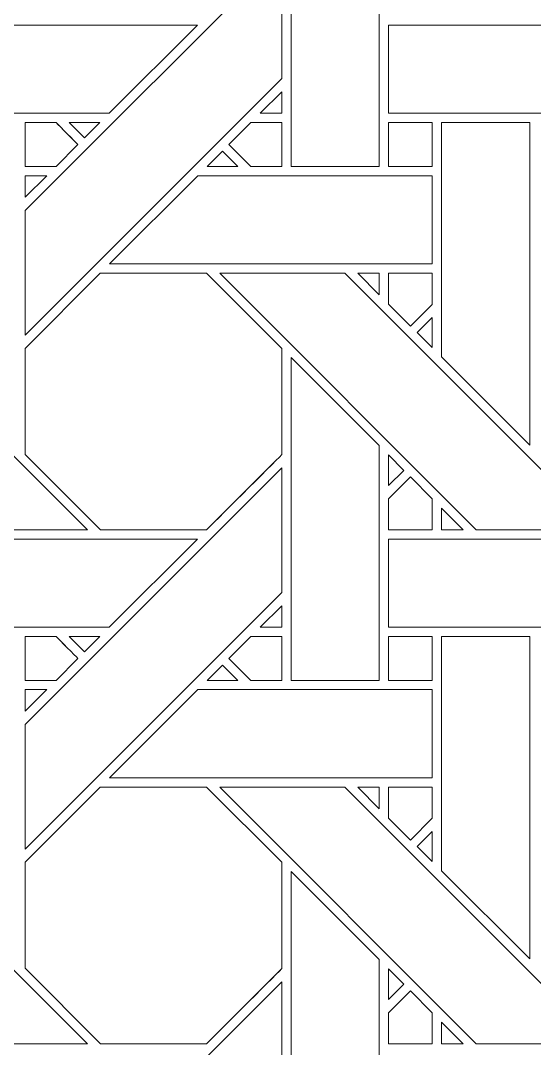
# Model space of a CAD drawing. Header units: inches. Extents: x 3.4 to 21.4, y 0.1 to 18.1.
# Drawn here: x 12.612 to 13.561, y 4.58 to 6.477 of the extents above; entities that cross this region are included whole.
import ezdxf

# ---------------------------------------------------------------- set-up
doc = ezdxf.new("R2010")
doc.units = ezdxf.units.IN
doc.header["$MEASUREMENT"] = 0
doc.layers.add('Design', color=7, linetype='Continuous', lineweight=0)

msp = doc.modelspace()

# ---------------------------------------------------------------- linework, layer by layer
at = {"layer": 'Design'}
for points, knots in [([(3.3829, 18.0948), (3.3829, 18.0948), (3.3829, 0.0948), (3.3829, 0.0948), (3.3829, 0.0948), (21.3829, 0.0948), (21.3829, 0.0948), (21.3829, 0.0948), (21.3829, 18.0948), (21.3829, 18.0948), (21.3829, 18.0948), (3.3829, 18.0948), (3.3829, 18.0948)], [0, 0, 0, 0, 1, 1, 1, 2, 2, 2, 3, 3, 3, 4, 4, 4, 4]), ([(4.2402, 17.2374), (4.2402, 17.2374), (4.2402, 0.9521), (4.2402, 0.9521), (4.2402, 0.9521), (20.5255, 0.9521), (20.5255, 0.9521), (20.5255, 0.9521), (20.5255, 17.2374), (20.5255, 17.2374), (20.5255, 17.2374), (4.2402, 17.2374), (4.2402, 17.2374)], [0, 0, 0, 0, 1, 1, 1, 2, 2, 2, 3, 3, 3, 4, 4, 4, 4]), ([(13.274, 6.6419), (13.274, 6.6419), (13.274, 6.2082), (13.274, 6.2082), (13.274, 6.2082), (13.1112, 6.2082), (13.1112, 6.2082), (13.1112, 6.2082), (13.1112, 6.8041), (13.1112, 6.8041), (13.1112, 6.8041), (13.274, 6.6419), (13.274, 6.6419)], [0, 0, 0, 0, 1, 1, 1, 2, 2, 2, 3, 3, 3, 4, 4, 4, 4]), ([(12.6204, 6.1269), (12.6204, 6.1269), (13.0941, 6.6005), (13.0941, 6.6005), (13.0941, 6.6005), (13.0941, 6.3705), (13.0941, 6.3705), (13.0941, 6.3705), (12.6204, 5.8968), (12.6204, 5.8968), (12.6204, 5.8968), (12.6204, 6.1269), (12.6204, 6.1269)], [0, 0, 0, 0, 1, 1, 1, 2, 2, 2, 3, 3, 3, 4, 4, 4, 4]), ([(12.3425, 6.3063), (12.3425, 6.3063), (12.3425, 6.469), (12.3425, 6.469), (12.3425, 6.469), (12.9382, 6.469), (12.9382, 6.469), (12.9382, 6.469), (12.7755, 6.3063), (12.7755, 6.3063), (12.7755, 6.3063), (12.3425, 6.3063), (12.3425, 6.3063)], [0, 0, 0, 0, 1, 1, 1, 2, 2, 2, 3, 3, 3, 4, 4, 4, 4]), ([(13.2913, 6.3063), (13.2913, 6.3063), (13.2913, 6.469), (13.2913, 6.469), (13.2913, 6.469), (13.887, 6.469), (13.887, 6.469), (13.887, 6.469), (13.7242, 6.3063), (13.7242, 6.3063), (13.7242, 6.3063), (13.2913, 6.3063), (13.2913, 6.3063)], [0, 0, 0, 0, 1, 1, 1, 2, 2, 2, 3, 3, 3, 4, 4, 4, 4]), ([(13.0543, 6.3063), (13.0543, 6.3063), (13.0941, 6.3461), (13.0941, 6.3461), (13.0941, 6.3461), (13.0941, 6.3063), (13.0941, 6.3063), (13.0941, 6.3063), (13.0543, 6.3063), (13.0543, 6.3063)], [0, 0, 0, 0, 1, 1, 1, 2, 2, 2, 3, 3, 3, 3]), ([(12.6775, 6.289), (12.6826, 6.2839), (12.7134, 6.2531), (12.7178, 6.2486), (12.7178, 6.2486), (12.6774, 6.2082), (12.6774, 6.2082), (12.6774, 6.2082), (12.6204, 6.2082), (12.6204, 6.2082), (12.6204, 6.2082), (12.6204, 6.289), (12.6204, 6.289), (12.6204, 6.289), (12.6775, 6.289), (12.6775, 6.289)], [0, 0, 0, 0, 1, 1, 1, 2, 2, 2, 3, 3, 3, 4, 4, 4, 5, 5, 5, 5]), ([(12.6204, 6.289), (12.6204, 6.289), (12.6775, 6.289), (12.6775, 6.289), (12.6829, 6.2836), (12.7178, 6.2486), (12.7178, 6.2486), (12.7178, 6.2486), (12.6774, 6.2082), (12.6774, 6.2082), (12.6774, 6.2082), (12.6204, 6.2082), (12.6204, 6.2082), (12.6204, 6.2082), (12.6204, 6.289), (12.6204, 6.289)], [0, 0, 0, 0, 1, 1, 1, 2, 2, 2, 3, 3, 3, 4, 4, 4, 5, 5, 5, 5]), ([(12.7583, 6.289), (12.7583, 6.289), (12.73, 6.2608), (12.73, 6.2608), (12.73, 6.2608), (12.7018, 6.289), (12.7018, 6.289), (12.7018, 6.289), (12.7583, 6.289), (12.7583, 6.289)], [0, 0, 0, 0, 1, 1, 1, 2, 2, 2, 3, 3, 3, 3]), ([(13.037, 6.2082), (13.037, 6.2082), (12.9966, 6.2486), (12.9966, 6.2486), (12.9966, 6.2486), (13.037, 6.289), (13.037, 6.289), (13.037, 6.289), (13.0941, 6.289), (13.0941, 6.289), (13.0941, 6.289), (13.0941, 6.2082), (13.0941, 6.2082), (13.0941, 6.2082), (13.037, 6.2082), (13.037, 6.2082)], [0, 0, 0, 0, 1, 1, 1, 2, 2, 2, 3, 3, 3, 4, 4, 4, 5, 5, 5, 5]), ([(12.9966, 6.2486), (12.9966, 6.2486), (13.037, 6.289), (13.037, 6.289), (13.037, 6.289), (13.0941, 6.289), (13.0941, 6.289), (13.0941, 6.289), (13.0941, 6.2082), (13.0941, 6.2082), (13.0941, 6.2082), (13.037, 6.2082), (13.037, 6.2082), (13.037, 6.2082), (12.9966, 6.2486), (12.9966, 6.2486)], [0, 0, 0, 0, 1, 1, 1, 2, 2, 2, 3, 3, 3, 4, 4, 4, 5, 5, 5, 5]), ([(13.2913, 6.289), (13.2913, 6.289), (13.3715, 6.289), (13.3715, 6.289), (13.3715, 6.289), (13.3715, 6.2082), (13.3715, 6.2082), (13.3715, 6.2082), (13.2913, 6.2082), (13.2913, 6.2082), (13.2913, 6.2082), (13.2913, 6.289), (13.2913, 6.289)], [0, 0, 0, 0, 1, 1, 1, 2, 2, 2, 3, 3, 3, 4, 4, 4, 4]), ([(13.3715, 6.289), (13.3715, 6.289), (13.3715, 6.2082), (13.3715, 6.2082), (13.3715, 6.2082), (13.2913, 6.2082), (13.2913, 6.2082), (13.2913, 6.2082), (13.2913, 6.289), (13.2913, 6.289), (13.2913, 6.289), (13.3715, 6.289), (13.3715, 6.289)], [0, 0, 0, 0, 1, 1, 1, 2, 2, 2, 3, 3, 3, 4, 4, 4, 4]), ([(13.552, 6.289), (13.552, 6.289), (13.552, 5.6939), (13.552, 5.6939), (13.552, 5.6939), (13.3891, 5.8568), (13.3891, 5.8568), (13.3891, 5.8568), (13.3891, 6.289), (13.3891, 6.289), (13.3891, 6.289), (13.552, 6.289), (13.552, 6.289)], [0, 0, 0, 0, 1, 1, 1, 2, 2, 2, 3, 3, 3, 4, 4, 4, 4]), ([(13.0127, 6.2082), (13.0127, 6.2082), (12.9562, 6.2082), (12.9562, 6.2082), (12.9562, 6.2082), (12.9845, 6.2365), (12.9845, 6.2365), (12.9845, 6.2365), (13.0127, 6.2082), (13.0127, 6.2082)], [0, 0, 0, 0, 1, 1, 1, 2, 2, 2, 3, 3, 3, 3]), ([(12.6602, 6.1911), (12.6602, 6.1911), (12.6204, 6.1513), (12.6204, 6.1513), (12.6204, 6.1513), (12.6204, 6.1911), (12.6204, 6.1911), (12.6204, 6.1911), (12.6602, 6.1911), (12.6602, 6.1911)], [0, 0, 0, 0, 1, 1, 1, 2, 2, 2, 3, 3, 3, 3]), ([(12.7762, 6.0283), (12.7762, 6.0283), (12.9391, 6.1911), (12.9391, 6.1911), (12.9391, 6.1911), (13.3715, 6.1911), (13.3715, 6.1911), (13.3715, 6.1911), (13.3715, 6.0283), (13.3715, 6.0283), (13.3715, 6.0283), (12.7762, 6.0283), (12.7762, 6.0283)], [0, 0, 0, 0, 1, 1, 1, 2, 2, 2, 3, 3, 3, 4, 4, 4, 4]), ([(12.0308, 6.0112), (12.0308, 6.0112), (12.2618, 6.0112), (12.2618, 6.0112), (12.2618, 6.0112), (12.7354, 5.5375), (12.7354, 5.5375), (12.7354, 5.5375), (12.5044, 5.5375), (12.5044, 5.5375), (12.5044, 5.5375), (12.0308, 6.0112), (12.0308, 6.0112)], [0, 0, 0, 0, 1, 1, 1, 2, 2, 2, 3, 3, 3, 4, 4, 4, 4]), ([(12.7591, 6.0111), (12.7591, 6.0111), (12.9553, 6.0111), (12.9553, 6.0111), (12.9553, 6.0111), (13.0941, 5.8724), (13.0941, 5.8724), (13.0941, 5.8724), (13.0941, 5.6762), (13.0941, 5.6762), (13.0763, 5.6582), (12.9643, 5.5465), (12.9553, 5.5375), (12.9553, 5.5375), (12.7596, 5.5375), (12.7596, 5.5375), (12.7596, 5.5375), (12.6204, 5.6767), (12.6204, 5.6767), (12.6204, 5.6767), (12.6204, 5.8724), (12.6204, 5.8724), (12.6204, 5.8724), (12.7591, 6.0111), (12.7591, 6.0111)], [0, 0, 0, 0, 1, 1, 1, 2, 2, 2, 3, 3, 3, 4, 4, 4, 5, 5, 5, 6, 6, 6, 7, 7, 7, 8, 8, 8, 8]), ([(12.6204, 5.6767), (12.6204, 5.6767), (12.6204, 5.8724), (12.6204, 5.8724), (12.6204, 5.8724), (12.7591, 6.0111), (12.7591, 6.0111), (12.7591, 6.0111), (12.9553, 6.0111), (12.9553, 6.0111), (12.9553, 6.0111), (13.0941, 5.8724), (13.0941, 5.8724), (13.0941, 5.8724), (13.0941, 5.6762), (13.0941, 5.6762), (13.0756, 5.6576), (12.9638, 5.546), (12.9553, 5.5375), (12.9553, 5.5375), (12.7596, 5.5375), (12.7596, 5.5375), (12.7596, 5.5375), (12.6204, 5.6767), (12.6204, 5.6767)], [0, 0, 0, 0, 1, 1, 1, 2, 2, 2, 3, 3, 3, 4, 4, 4, 5, 5, 5, 6, 6, 6, 7, 7, 7, 8, 8, 8, 8]), ([(12.9795, 6.0112), (12.9795, 6.0112), (13.2105, 6.0112), (13.2105, 6.0112), (13.2105, 6.0112), (13.6841, 5.5375), (13.6841, 5.5375), (13.6841, 5.5375), (13.4531, 5.5375), (13.4531, 5.5375), (13.4531, 5.5375), (12.9795, 6.0112), (12.9795, 6.0112)], [0, 0, 0, 0, 1, 1, 1, 2, 2, 2, 3, 3, 3, 4, 4, 4, 4]), ([(13.2741, 6.0111), (13.2741, 6.0111), (13.2741, 5.9713), (13.2741, 5.9713), (13.2741, 5.9713), (13.2346, 6.0111), (13.2346, 6.0111), (13.2346, 6.0111), (13.2741, 6.0111), (13.2741, 6.0111)], [0, 0, 0, 0, 1, 1, 1, 2, 2, 2, 3, 3, 3, 3]), ([(13.3715, 6.0111), (13.3715, 6.0111), (13.3715, 5.9535), (13.3715, 5.9535), (13.3715, 5.9535), (13.3316, 5.9136), (13.3316, 5.9136), (13.3316, 5.9136), (13.2913, 5.9539), (13.2913, 5.9539), (13.2913, 5.9539), (13.2913, 6.0111), (13.2913, 6.0111), (13.2913, 6.0111), (13.3715, 6.0111), (13.3715, 6.0111)], [0, 0, 0, 0, 1, 1, 1, 2, 2, 2, 3, 3, 3, 4, 4, 4, 5, 5, 5, 5]), ([(13.3316, 5.9136), (13.3316, 5.9136), (13.2913, 5.9539), (13.2913, 5.9539), (13.2913, 5.9539), (13.2913, 6.0111), (13.2913, 6.0111), (13.2913, 6.0111), (13.3715, 6.0111), (13.3715, 6.0111), (13.3715, 6.0111), (13.3715, 5.9535), (13.3715, 5.9535), (13.3715, 5.9535), (13.3316, 5.9136), (13.3316, 5.9136)], [0, 0, 0, 0, 1, 1, 1, 2, 2, 2, 3, 3, 3, 4, 4, 4, 5, 5, 5, 5]), ([(13.3715, 5.9293), (13.3715, 5.9293), (13.3715, 5.8741), (13.3715, 5.8741), (13.3715, 5.8741), (13.3438, 5.9015), (13.3438, 5.9015), (13.3438, 5.9015), (13.3715, 5.9293), (13.3715, 5.9293)], [0, 0, 0, 0, 1, 1, 1, 2, 2, 2, 3, 3, 3, 3]), ([(13.274, 5.6932), (13.274, 5.6932), (13.274, 5.2595), (13.274, 5.2595), (13.274, 5.2595), (13.1112, 5.2595), (13.1112, 5.2595), (13.1112, 5.2595), (13.1112, 5.8553), (13.1112, 5.8553), (13.1112, 5.8553), (13.274, 5.6932), (13.274, 5.6932)], [0, 0, 0, 0, 1, 1, 1, 2, 2, 2, 3, 3, 3, 4, 4, 4, 4]), ([(13.2913, 5.6189), (13.2913, 5.6189), (13.2913, 5.6757), (13.2913, 5.6757), (13.2913, 5.6757), (13.3195, 5.6471), (13.3195, 5.6471), (13.3195, 5.6471), (13.2913, 5.6189), (13.2913, 5.6189)], [0, 0, 0, 0, 1, 1, 1, 2, 2, 2, 3, 3, 3, 3]), ([(12.6204, 5.1782), (12.6204, 5.1782), (13.0941, 5.6518), (13.0941, 5.6518), (13.0941, 5.6518), (13.0941, 5.4217), (13.0941, 5.4217), (13.0941, 5.4217), (12.6204, 4.9481), (12.6204, 4.9481), (12.6204, 4.9481), (12.6204, 5.1782), (12.6204, 5.1782)], [0, 0, 0, 0, 1, 1, 1, 2, 2, 2, 3, 3, 3, 4, 4, 4, 4]), ([(13.2913, 5.5372), (13.2913, 5.5372), (13.2913, 5.5945), (13.2913, 5.5945), (13.2913, 5.5945), (13.3316, 5.6349), (13.3316, 5.6349), (13.3316, 5.6349), (13.3719, 5.5945), (13.3719, 5.5945), (13.3719, 5.5945), (13.3719, 5.5372), (13.3719, 5.5372), (13.3719, 5.5372), (13.2913, 5.5372), (13.2913, 5.5372)], [0, 0, 0, 0, 1, 1, 1, 2, 2, 2, 3, 3, 3, 4, 4, 4, 5, 5, 5, 5]), ([(13.3316, 5.6349), (13.3316, 5.6349), (13.3719, 5.5945), (13.3719, 5.5945), (13.3719, 5.5945), (13.3719, 5.5372), (13.3719, 5.5372), (13.3719, 5.5372), (13.2913, 5.5372), (13.2913, 5.5372), (13.2913, 5.5372), (13.2913, 5.5945), (13.2913, 5.5945), (13.2913, 5.5945), (13.3316, 5.6349), (13.3316, 5.6349)], [0, 0, 0, 0, 1, 1, 1, 2, 2, 2, 3, 3, 3, 4, 4, 4, 5, 5, 5, 5]), ([(13.4289, 5.5375), (13.4289, 5.5375), (13.3892, 5.5375), (13.3892, 5.5375), (13.3892, 5.5375), (13.3892, 5.5773), (13.3892, 5.5773), (13.3892, 5.5773), (13.4289, 5.5375), (13.4289, 5.5375)], [0, 0, 0, 0, 1, 1, 1, 2, 2, 2, 3, 3, 3, 3]), ([(12.3425, 5.3576), (12.3425, 5.3576), (12.3425, 5.5203), (12.3425, 5.5203), (12.3425, 5.5203), (12.9382, 5.5203), (12.9382, 5.5203), (12.9382, 5.5203), (12.7755, 5.3576), (12.7755, 5.3576), (12.7755, 5.3576), (12.3425, 5.3576), (12.3425, 5.3576)], [0, 0, 0, 0, 1, 1, 1, 2, 2, 2, 3, 3, 3, 4, 4, 4, 4]), ([(13.2913, 5.3576), (13.2913, 5.3576), (13.2913, 5.5203), (13.2913, 5.5203), (13.2913, 5.5203), (13.887, 5.5203), (13.887, 5.5203), (13.887, 5.5203), (13.7242, 5.3576), (13.7242, 5.3576), (13.7242, 5.3576), (13.2913, 5.3576), (13.2913, 5.3576)], [0, 0, 0, 0, 1, 1, 1, 2, 2, 2, 3, 3, 3, 4, 4, 4, 4]), ([(13.0543, 5.3576), (13.0543, 5.3576), (13.0941, 5.3973), (13.0941, 5.3973), (13.0941, 5.3973), (13.0941, 5.3576), (13.0941, 5.3576), (13.0941, 5.3576), (13.0543, 5.3576), (13.0543, 5.3576)], [0, 0, 0, 0, 1, 1, 1, 2, 2, 2, 3, 3, 3, 3]), ([(12.6775, 5.3403), (12.6826, 5.3351), (12.7134, 5.3043), (12.7178, 5.2999), (12.7178, 5.2999), (12.6774, 5.2595), (12.6774, 5.2595), (12.6774, 5.2595), (12.6204, 5.2595), (12.6204, 5.2595), (12.6204, 5.2595), (12.6204, 5.3403), (12.6204, 5.3403), (12.6204, 5.3403), (12.6775, 5.3403), (12.6775, 5.3403)], [0, 0, 0, 0, 1, 1, 1, 2, 2, 2, 3, 3, 3, 4, 4, 4, 5, 5, 5, 5]), ([(12.6204, 5.3403), (12.6204, 5.3403), (12.6775, 5.3403), (12.6775, 5.3403), (12.6828, 5.335), (12.7136, 5.3041), (12.7178, 5.2999), (12.7178, 5.2999), (12.6774, 5.2595), (12.6774, 5.2595), (12.6774, 5.2595), (12.6204, 5.2595), (12.6204, 5.2595), (12.6204, 5.2595), (12.6204, 5.3403), (12.6204, 5.3403)], [0, 0, 0, 0, 1, 1, 1, 2, 2, 2, 3, 3, 3, 4, 4, 4, 5, 5, 5, 5]), ([(12.7583, 5.3403), (12.7583, 5.3403), (12.73, 5.3121), (12.73, 5.3121), (12.73, 5.3121), (12.7018, 5.3403), (12.7018, 5.3403), (12.7018, 5.3403), (12.7583, 5.3403), (12.7583, 5.3403)], [0, 0, 0, 0, 1, 1, 1, 2, 2, 2, 3, 3, 3, 3]), ([(13.037, 5.2595), (13.037, 5.2595), (12.9966, 5.2998), (12.9966, 5.2998), (12.9966, 5.2998), (13.037, 5.3403), (13.037, 5.3403), (13.037, 5.3403), (13.0941, 5.3403), (13.0941, 5.3403), (13.0941, 5.3403), (13.0941, 5.2595), (13.0941, 5.2595), (13.0941, 5.2595), (13.037, 5.2595), (13.037, 5.2595)], [0, 0, 0, 0, 1, 1, 1, 2, 2, 2, 3, 3, 3, 4, 4, 4, 5, 5, 5, 5]), ([(12.9966, 5.2998), (12.9966, 5.2998), (13.037, 5.3403), (13.037, 5.3403), (13.037, 5.3403), (13.0941, 5.3403), (13.0941, 5.3403), (13.0941, 5.3403), (13.0941, 5.2595), (13.0941, 5.2595), (13.0941, 5.2595), (13.037, 5.2595), (13.037, 5.2595), (13.037, 5.2595), (12.9966, 5.2998), (12.9966, 5.2998)], [0, 0, 0, 0, 1, 1, 1, 2, 2, 2, 3, 3, 3, 4, 4, 4, 5, 5, 5, 5]), ([(13.2913, 5.3403), (13.2913, 5.3403), (13.3715, 5.3403), (13.3715, 5.3403), (13.3715, 5.3403), (13.3715, 5.2595), (13.3715, 5.2595), (13.3715, 5.2595), (13.2913, 5.2595), (13.2913, 5.2595), (13.2913, 5.2595), (13.2913, 5.3403), (13.2913, 5.3403)], [0, 0, 0, 0, 1, 1, 1, 2, 2, 2, 3, 3, 3, 4, 4, 4, 4]), ([(13.3715, 5.3403), (13.3715, 5.3403), (13.3715, 5.2595), (13.3715, 5.2595), (13.3715, 5.2595), (13.2913, 5.2595), (13.2913, 5.2595), (13.2913, 5.2595), (13.2913, 5.3403), (13.2913, 5.3403), (13.2913, 5.3403), (13.3715, 5.3403), (13.3715, 5.3403)], [0, 0, 0, 0, 1, 1, 1, 2, 2, 2, 3, 3, 3, 4, 4, 4, 4]), ([(13.552, 5.3403), (13.552, 5.3403), (13.552, 4.7452), (13.552, 4.7452), (13.552, 4.7452), (13.3891, 4.9081), (13.3891, 4.9081), (13.3891, 4.9081), (13.3891, 5.3403), (13.3891, 5.3403), (13.3891, 5.3403), (13.552, 5.3403), (13.552, 5.3403)], [0, 0, 0, 0, 1, 1, 1, 2, 2, 2, 3, 3, 3, 4, 4, 4, 4]), ([(13.0127, 5.2595), (13.0127, 5.2595), (12.9562, 5.2595), (12.9562, 5.2595), (12.9562, 5.2595), (12.9845, 5.2878), (12.9845, 5.2878), (12.9845, 5.2878), (13.0127, 5.2595), (13.0127, 5.2595)], [0, 0, 0, 0, 1, 1, 1, 2, 2, 2, 3, 3, 3, 3]), ([(12.6602, 5.2424), (12.6602, 5.2424), (12.6204, 5.2025), (12.6204, 5.2025), (12.6204, 5.2025), (12.6204, 5.2424), (12.6204, 5.2424), (12.6204, 5.2424), (12.6602, 5.2424), (12.6602, 5.2424)], [0, 0, 0, 0, 1, 1, 1, 2, 2, 2, 3, 3, 3, 3]), ([(12.7762, 5.0796), (12.7762, 5.0796), (12.9391, 5.2424), (12.9391, 5.2424), (12.9391, 5.2424), (13.3715, 5.2424), (13.3715, 5.2424), (13.3715, 5.2424), (13.3715, 5.0796), (13.3715, 5.0796), (13.3715, 5.0796), (12.7762, 5.0796), (12.7762, 5.0796)], [0, 0, 0, 0, 1, 1, 1, 2, 2, 2, 3, 3, 3, 4, 4, 4, 4]), ([(12.3052, 4.7887), (12.3052, 4.7887), (12.0308, 5.0624), (12.0308, 5.0624), (12.0308, 5.0624), (12.2618, 5.0624), (12.2618, 5.0624), (12.2618, 5.0624), (12.7354, 4.5888), (12.7354, 4.5888), (12.7354, 4.5888), (12.5044, 4.5888), (12.5044, 4.5888), (12.5044, 4.5888), (12.3052, 4.7887), (12.3052, 4.7887)], [0, 0, 0, 0, 1, 1, 1, 2, 2, 2, 3, 3, 3, 4, 4, 4, 5, 5, 5, 5]), ([(12.7591, 5.0624), (12.7591, 5.0624), (12.9553, 5.0624), (12.9553, 5.0624), (12.9553, 5.0624), (13.0941, 4.9237), (13.0941, 4.9237), (13.0941, 4.9237), (13.0941, 4.7274), (13.0941, 4.7274), (13.0763, 4.7095), (12.9643, 4.5978), (12.9553, 4.5888), (12.9553, 4.5888), (12.7596, 4.5888), (12.7596, 4.5888), (12.7596, 4.5888), (12.6204, 4.728), (12.6204, 4.728), (12.6204, 4.728), (12.6204, 4.9237), (12.6204, 4.9237), (12.6204, 4.9237), (12.7591, 5.0624), (12.7591, 5.0624)], [0, 0, 0, 0, 1, 1, 1, 2, 2, 2, 3, 3, 3, 4, 4, 4, 5, 5, 5, 6, 6, 6, 7, 7, 7, 8, 8, 8, 8]), ([(12.6204, 4.728), (12.6204, 4.728), (12.6204, 4.9237), (12.6204, 4.9237), (12.6204, 4.9237), (12.7591, 5.0624), (12.7591, 5.0624), (12.7591, 5.0624), (12.9553, 5.0624), (12.9553, 5.0624), (12.9553, 5.0624), (13.0941, 4.9237), (13.0941, 4.9237), (13.0941, 4.9237), (13.0941, 4.7274), (13.0941, 4.7274), (13.0757, 4.7089), (12.9639, 4.5973), (12.9553, 4.5888), (12.9553, 4.5888), (12.7596, 4.5888), (12.7596, 4.5888), (12.7596, 4.5888), (12.6204, 4.728), (12.6204, 4.728)], [0, 0, 0, 0, 1, 1, 1, 2, 2, 2, 3, 3, 3, 4, 4, 4, 5, 5, 5, 6, 6, 6, 7, 7, 7, 8, 8, 8, 8]), ([(12.9795, 5.0624), (12.9795, 5.0624), (13.2105, 5.0624), (13.2105, 5.0624), (13.2105, 5.0624), (13.6841, 4.5888), (13.6841, 4.5888), (13.6841, 4.5888), (13.4531, 4.5888), (13.4531, 4.5888), (13.4531, 4.5888), (12.9795, 5.0624), (12.9795, 5.0624)], [0, 0, 0, 0, 1, 1, 1, 2, 2, 2, 3, 3, 3, 4, 4, 4, 4]), ([(13.2741, 5.0624), (13.2741, 5.0624), (13.2741, 5.0226), (13.2741, 5.0226), (13.2741, 5.0226), (13.2346, 5.0624), (13.2346, 5.0624), (13.2346, 5.0624), (13.2741, 5.0624), (13.2741, 5.0624)], [0, 0, 0, 0, 1, 1, 1, 2, 2, 2, 3, 3, 3, 3]), ([(13.3715, 5.0624), (13.3715, 5.0624), (13.3715, 5.0048), (13.3715, 5.0048), (13.3715, 5.0048), (13.3316, 4.9648), (13.3316, 4.9648), (13.3316, 4.9648), (13.2913, 5.0052), (13.2913, 5.0052), (13.2913, 5.0052), (13.2913, 5.0624), (13.2913, 5.0624), (13.2913, 5.0624), (13.3715, 5.0624), (13.3715, 5.0624)], [0, 0, 0, 0, 1, 1, 1, 2, 2, 2, 3, 3, 3, 4, 4, 4, 5, 5, 5, 5]), ([(13.3316, 4.9648), (13.3316, 4.9648), (13.2913, 5.0052), (13.2913, 5.0052), (13.2913, 5.0052), (13.2913, 5.0624), (13.2913, 5.0624), (13.2913, 5.0624), (13.3715, 5.0624), (13.3715, 5.0624), (13.3715, 5.0624), (13.3715, 5.0048), (13.3715, 5.0048), (13.3715, 5.0048), (13.3316, 4.9648), (13.3316, 4.9648)], [0, 0, 0, 0, 1, 1, 1, 2, 2, 2, 3, 3, 3, 4, 4, 4, 5, 5, 5, 5]), ([(13.3715, 4.9806), (13.3715, 4.9806), (13.3715, 4.9254), (13.3715, 4.9254), (13.3715, 4.9254), (13.3438, 4.9528), (13.3438, 4.9528), (13.3438, 4.9528), (13.3715, 4.9806), (13.3715, 4.9806)], [0, 0, 0, 0, 1, 1, 1, 2, 2, 2, 3, 3, 3, 3]), ([(13.274, 4.7445), (13.274, 4.7445), (13.274, 4.3108), (13.274, 4.3108), (13.274, 4.3108), (13.1112, 4.3108), (13.1112, 4.3108), (13.1112, 4.3108), (13.1112, 4.9066), (13.1112, 4.9066), (13.1112, 4.9066), (13.274, 4.7445), (13.274, 4.7445)], [0, 0, 0, 0, 1, 1, 1, 2, 2, 2, 3, 3, 3, 4, 4, 4, 4]), ([(13.2913, 4.6702), (13.2913, 4.6702), (13.2913, 4.727), (13.2913, 4.727), (13.2913, 4.727), (13.3195, 4.6984), (13.3195, 4.6984), (13.3195, 4.6984), (13.2913, 4.6702), (13.2913, 4.6702)], [0, 0, 0, 0, 1, 1, 1, 2, 2, 2, 3, 3, 3, 3]), ([(12.6204, 4.2294), (12.6204, 4.2294), (13.0941, 4.7031), (13.0941, 4.7031), (13.0941, 4.7031), (13.0941, 4.473), (13.0941, 4.473), (13.0941, 4.473), (12.6204, 3.9994), (12.6204, 3.9994), (12.6204, 3.9994), (12.6204, 4.2294), (12.6204, 4.2294)], [0, 0, 0, 0, 1, 1, 1, 2, 2, 2, 3, 3, 3, 4, 4, 4, 4]), ([(13.2913, 4.5885), (13.2913, 4.5885), (13.2913, 4.6458), (13.2913, 4.6458), (13.2913, 4.6458), (13.3316, 4.6861), (13.3316, 4.6861), (13.3316, 4.6861), (13.3719, 4.6458), (13.3719, 4.6458), (13.3719, 4.6458), (13.3719, 4.5885), (13.3719, 4.5885), (13.3719, 4.5885), (13.2913, 4.5885), (13.2913, 4.5885)], [0, 0, 0, 0, 1, 1, 1, 2, 2, 2, 3, 3, 3, 4, 4, 4, 5, 5, 5, 5]), ([(13.3048, 4.6594), (13.3048, 4.6594), (13.3316, 4.6861), (13.3316, 4.6861), (13.3316, 4.6861), (13.3719, 4.6458), (13.3719, 4.6458), (13.3719, 4.6458), (13.3719, 4.5885), (13.3719, 4.5885), (13.3719, 4.5885), (13.2913, 4.5885), (13.2913, 4.5885), (13.2913, 4.5885), (13.2913, 4.6458), (13.2913, 4.6458), (13.2913, 4.6458), (13.3048, 4.6594), (13.3048, 4.6594)], [0, 0, 0, 0, 1, 1, 1, 2, 2, 2, 3, 3, 3, 4, 4, 4, 5, 5, 5, 6, 6, 6, 6]), ([(13.4289, 4.5888), (13.4289, 4.5888), (13.3892, 4.5888), (13.3892, 4.5888), (13.3892, 4.5888), (13.3892, 4.6286), (13.3892, 4.6286), (13.3892, 4.6286), (13.4289, 4.5888), (13.4289, 4.5888)], [0, 0, 0, 0, 1, 1, 1, 2, 2, 2, 3, 3, 3, 3])]:
    msp.add_open_spline(points, degree=3, knots=knots, dxfattribs=at)

doc.saveas('drawing.dxf')
